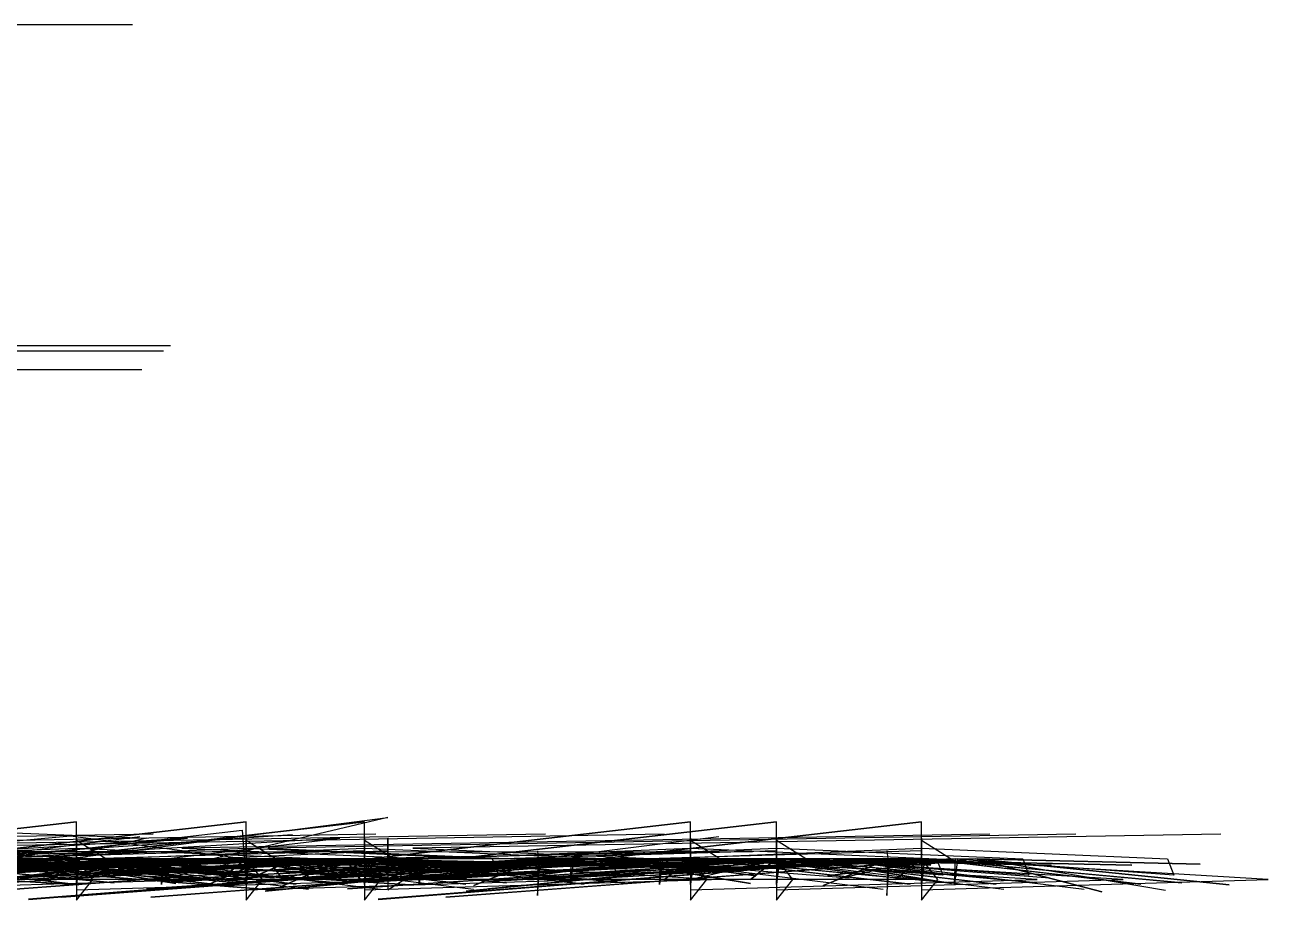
# Model space of a CAD drawing. Header units: metres. Extents: x -147 to 14, y 0 to 52.
# Drawn here: x -56.06 to -35.17, y 0.76 to 15.47 of the extents above; entities that cross this region are included whole.
import ezdxf

# ---------------------------------------------------------------- set-up
doc = ezdxf.new("R2010")
doc.units = ezdxf.units.M

msp = doc.modelspace()

# ---------------------------------------------------------------- linework, layer by layer
at = {"layer": 'MCD_Layer_0'}
for p, q in [((-55.301802, 1.461392), (-49.959469, 2.150811)), ((-49.959469, 2.150811), (-52.870101, 1.464111)), ((-61.072134, 0.929832), (-52.408581, 1.941259)), ((-55.188095, 2.080104), (-60.532254, 1.464111)), ((-60.530428, 1.461392), (-55.188095, 2.080104)), ((-58.551094, 1.982201), (-54.010633, 1.806834)), ((-52.340157, 2.080104), (-57.684316, 1.464111)), ((-57.68249, 1.461392), (-52.340157, 2.080104)), ((-50.348625, 2.080104), (-55.692784, 1.464111)), ((-55.690958, 1.461392), (-50.348625, 2.080104)), ((-55.188095, 1.460053), (-55.188095, 2.080104)), ((-52.408581, 1.941259), (-52.349367, 1.183109)), ((-52.340157, 1.460053), (-52.340157, 2.080104)), ((-50.348625, 1.460053), (-50.348625, 2.080104)), ((-44.87381, 2.080104), (-50.217969, 1.464111)), ((-50.216143, 1.461392), (-44.87381, 2.080104)), ((-43.427246, 2.080104), (-48.771405, 1.464111)), ((-48.769579, 1.461392), (-43.427246, 2.080104)), ((-40.993309, 2.080104), (-46.337468, 1.464111)), ((-46.335642, 1.461392), (-40.993309, 2.080104)), ((-44.87381, 1.460053), (-44.87381, 2.080104)), ((-43.427246, 1.460053), (-43.427246, 2.080104)), ((-40.993309, 1.460053), (-40.993309, 2.080104)), ((-53.901724, 1.869405), (-67.479284, 1.638267)), ((-51.559756, 1.858527), (-65.137316, 0.929832)), ((-50.158007, 1.869405), (-63.735567, 1.638267)), ((-47.310068, 1.869405), (-60.887629, 1.638267)), ((-54.129133, 1.826062), (-59.601894, 1.14187)), ((-45.318537, 1.869405), (-58.896097, 1.638267)), ((-58.551094, 1.286004), (-53.326929, 1.807748)), ((-53.326929, 1.807748), (-58.551094, 1.460053)), ((-54.010633, 1.806834), (-58.551094, 0.763857)), ((-55.293454, 1.836664), (-58.259388, 1.575612)), ((-56.589844, 1.111955), (-50.763884, 1.806516)), ((-50.763884, 1.806516), (-56.589844, 1.460053)), ((-49.959469, 1.13915), (-55.293454, 1.836664)), ((-55.188095, 1.460053), (-55.188095, 1.806452)), ((-55.188095, 1.806452), (-55.188095, 1.460053)), ((-55.188095, 1.806452), (-55.188095, 0.937906)), ((-54.696903, 1.460393), (-55.188095, 1.764682)), ((-55.188095, 1.764682), (-55.188095, 1.460053)), ((-39.843722, 1.869405), (-53.421282, 1.638267)), ((-52.340157, 1.460053), (-52.340157, 1.806452)), ((-52.340157, 1.806452), (-52.340157, 1.460053)), ((-52.340157, 1.806452), (-52.340157, 0.937906)), ((-51.848965, 1.460393), (-52.340157, 1.764682)), ((-52.340157, 1.764682), (-52.340157, 1.460053)), ((-38.397158, 1.869405), (-51.974718, 1.638267)), ((-50.348625, 1.460053), (-50.348625, 1.806452)), ((-50.348625, 1.806452), (-50.348625, 1.460053)), ((-50.348625, 1.806452), (-50.348625, 0.937906)), ((-49.857433, 1.460393), (-50.348625, 1.764682)), ((-50.348625, 1.764682), (-50.348625, 1.460053)), ((-49.959469, 1.460053), (-49.959469, 1.806452)), ((-49.959469, 1.806452), (-49.959469, 1.460053)), ((-44.398538, 1.826062), (-49.871299, 1.14187)), ((-35.963221, 1.869405), (-49.540781, 1.638267)), ((-44.87381, 1.460053), (-44.87381, 1.806452)), ((-44.87381, 1.806452), (-44.87381, 1.460053)), ((-44.87381, 1.806452), (-44.87381, 0.937906)), ((-44.382618, 1.460393), (-44.87381, 1.764682)), ((-44.87381, 1.764682), (-44.87381, 1.460053)), ((-43.427246, 1.460053), (-43.427246, 1.806452)), ((-43.427246, 1.806452), (-43.427246, 1.460053)), ((-43.427246, 1.806452), (-43.427246, 0.937906)), ((-42.936054, 1.460393), (-43.427246, 1.764682)), ((-43.427246, 1.764682), (-43.427246, 1.460053)), ((-40.993309, 1.460053), (-40.993309, 1.806452)), ((-40.993309, 1.806452), (-40.993309, 1.460053)), ((-40.993309, 1.806452), (-40.993309, 0.937906)), ((-40.502117, 1.460393), (-40.993309, 1.764682)), ((-40.993309, 1.764682), (-40.993309, 1.460053)), ((-67.989983, 1.575612), (-53.559684, 1.579861)), ((-60.532254, 1.464111), (-55.188095, 1.460053)), ((-60.530428, 1.461392), (-55.188095, 1.465492)), ((-53.559684, 1.579861), (-59.690063, 1.470931)), ((-59.599694, 1.460053), (-55.188095, 1.638267)), ((-55.188095, 1.59331), (-59.594476, 1.464111)), ((-59.594476, 1.464111), (-55.188095, 1.460053)), ((-58.931812, 1.638267), (-54.795678, 1.460053)), ((-58.896097, 1.638267), (-54.760224, 1.460053)), ((-58.259388, 1.575612), (-43.82909, 1.579861)), ((-57.684316, 1.464111), (-52.340157, 1.460053)), ((-57.68249, 1.461392), (-52.340157, 1.465492)), ((-56.751755, 1.460053), (-52.340157, 1.638267)), ((-52.340157, 1.59331), (-56.746538, 1.464111)), ((-56.746538, 1.464111), (-52.340157, 1.460053)), ((-55.692784, 1.464111), (-50.348625, 1.460053)), ((-55.690958, 1.461392), (-50.348625, 1.465492)), ((-55.301802, 1.461392), (-49.959469, 1.465492)), ((-49.871299, 1.14187), (-55.293454, 1.46409)), ((-55.293454, 1.46409), (-49.959469, 1.13915)), ((-55.188095, 1.638267), (-51.051961, 1.460053)), ((-55.188095, 1.460053), (-55.188095, 1.59331)), ((-55.188095, 1.460053), (-55.188095, 1.470931)), ((-55.188095, 1.470931), (-55.188095, 1.460053)), ((-54.760224, 1.460053), (-50.348625, 1.638267)), ((-50.348625, 1.59331), (-54.755006, 1.464111)), ((-54.755006, 1.464111), (-50.348625, 1.460053)), ((-53.421282, 1.638267), (-49.285408, 1.460053)), ((-52.870101, 1.464111), (-49.959469, 1.460053)), ((-49.959469, 1.59399), (-52.76315, 1.464111)), ((-52.76315, 1.464111), (-49.959469, 1.460053)), ((-52.340157, 1.638267), (-48.204022, 1.460053)), ((-52.340157, 1.460053), (-52.340157, 1.59331)), ((-52.340157, 1.460053), (-52.340157, 1.470931)), ((-52.340157, 1.470931), (-52.340157, 1.460053)), ((-51.974718, 1.638267), (-47.838845, 1.460053)), ((-50.348625, 1.638267), (-46.212491, 1.460053)), ((-50.348625, 1.460053), (-50.348625, 1.59331)), ((-50.348625, 1.460053), (-50.348625, 1.470931)), ((-50.348625, 1.470931), (-50.348625, 1.460053)), ((-50.217969, 1.464111), (-44.87381, 1.460053)), ((-50.216143, 1.461392), (-44.87381, 1.465492)), ((-49.959469, 1.460053), (-49.959469, 1.59399)), ((-43.82909, 1.579861), (-49.959469, 1.470931)), ((-49.959469, 1.470931), (-49.944861, 1.460053)), ((-49.959469, 1.460053), (-49.959469, 1.470931)), ((-49.959469, 1.470931), (-49.959469, 1.460053)), ((-49.540781, 1.638267), (-45.404907, 1.460053)), ((-49.285408, 1.460053), (-44.87381, 1.638267)), ((-44.87381, 1.59331), (-49.280191, 1.464111)), ((-49.280191, 1.464111), (-44.87381, 1.460053)), ((-48.771405, 1.464111), (-43.427246, 1.460053)), ((-48.769579, 1.461392), (-43.427246, 1.465492)), ((-47.838845, 1.460053), (-43.427246, 1.638267)), ((-43.427246, 1.59331), (-47.833627, 1.464111)), ((-47.833627, 1.464111), (-43.427246, 1.460053)), ((-47.44706, 1.59263), (-47.430626, 1.460053)), ((-46.337468, 1.464111), (-40.993309, 1.460053)), ((-46.335642, 1.461392), (-40.993309, 1.465492)), ((-45.404907, 1.460053), (-40.993309, 1.638267)), ((-40.993309, 1.59331), (-45.39969, 1.464111)), ((-45.39969, 1.464111), (-40.993309, 1.460053)), ((-44.87381, 1.638267), (-40.737675, 1.460053)), ((-44.87381, 1.460053), (-44.87381, 1.59331)), ((-44.87381, 1.460053), (-44.87381, 1.470931)), ((-44.87381, 1.470931), (-44.87381, 1.460053)), ((-43.427246, 1.638267), (-39.291112, 1.460053)), ((-43.427246, 1.460053), (-43.427246, 1.59331)), ((-43.427246, 1.460053), (-43.427246, 1.470931)), ((-43.427246, 1.470931), (-43.427246, 1.460053)), ((-41.575123, 1.59263), (-41.558689, 1.460053)), ((-40.993309, 1.638267), (-36.857175, 1.460053)), ((-40.993309, 1.460053), (-40.993309, 1.59331)), ((-40.993309, 1.460053), (-40.993309, 1.470931)), ((-40.993309, 1.470931), (-40.993309, 1.460053)), ((-56.041458, 1.460053), (-63.670717, 0.953628)), ((-55.171661, 1.460053), (-62.483719, 1.082911)), ((-62.483719, 1.082911), (-55.138272, 1.460053)), ((-53.714863, 1.460053), (-62.312419, 0.813934)), ((-62.312419, 0.813934), (-53.748253, 1.460053)), ((-62.147129, 1.460053), (-55.151751, 1.019491)), ((-55.151751, 1.019491), (-62.147129, 1.460053)), ((-55.171661, 1.460053), (-61.799232, 1.103796)), ((-61.799232, 1.103796), (-55.138272, 1.460053)), ((-56.041458, 1.460053), (-61.675689, 0.913664)), ((-61.163879, 1.460053), (-53.600878, 1.302895)), ((-53.600878, 1.302895), (-61.163879, 1.460053)), ((-60.959797, 1.110468), (-55.188095, 1.460053)), ((-55.551346, 1.460053), (-60.910113, 1.111636)), ((-60.910113, 1.111636), (-55.551346, 1.460053)), ((-55.188095, 1.460053), (-60.530428, 1.461392)), ((-60.009498, 1.160779), (-51.979564, 1.460053)), ((-55.551346, 1.460053), (-59.975204, 1.366145)), ((-59.975204, 1.366145), (-55.551346, 1.460053)), ((-53.748253, 1.460053), (-59.84159, 1.226005)), ((-59.84159, 1.226005), (-53.714863, 1.460053)), ((-54.337753, 1.460053), (-59.69652, 1.111636)), ((-59.69652, 1.111636), (-54.337753, 1.460053)), ((-55.666619, 1.29002), (-59.67363, 1.460053)), ((-59.64024, 1.460053), (-55.666619, 1.29002)), ((-52.323723, 1.460053), (-59.63578, 1.082911)), ((-59.63578, 1.082911), (-52.290333, 1.460053)), ((-59.548248, 1.160779), (-51.518314, 1.460053)), ((-52.323723, 1.460053), (-58.951294, 1.103796)), ((-58.951294, 1.103796), (-52.290333, 1.460053)), ((-53.105852, 1.110319), (-58.931812, 1.460053)), ((-54.557777, 1.054165), (-58.915378, 1.460053)), ((-55.242264, 1.03328), (-58.915378, 1.460053)), ((-58.881989, 1.460053), (-54.557777, 1.054165)), ((-58.881989, 1.460053), (-55.242264, 1.03328)), ((-54.337753, 1.460053), (-58.761612, 1.366145)), ((-58.761612, 1.366145), (-54.337753, 1.460053)), ((-58.706374, 1.160779), (-50.676441, 1.460053)), ((-53.748253, 1.460053), (-58.706345, 1.20376)), ((-58.706345, 1.20376), (-53.714863, 1.460053)), ((-58.572786, 1.244383), (-53.714863, 1.460053)), ((-51.856483, 0.93372), (-58.53466, 1.460053)), ((-58.53466, 1.460053), (-51.030091, 1.124129)), ((-51.030091, 1.124129), (-58.53466, 1.460053)), ((-58.501271, 1.460053), (-51.856483, 0.93372)), ((-54.691335, 1.183109), (-58.44062, 1.460393)), ((-52.777939, 1.460053), (-58.136706, 1.111636)), ((-58.136706, 1.111636), (-52.777939, 1.460053)), ((-58.111859, 1.110468), (-52.340157, 1.460053)), ((-51.979564, 1.460053), (-58.006123, 1.300175)), ((-58.006123, 1.300175), (-51.979564, 1.460053)), ((-49.385113, 1.460053), (-57.982669, 0.813934)), ((-57.982669, 0.813934), (-49.418503, 1.460053)), ((-52.340157, 1.460053), (-57.68249, 1.461392)), ((-50.332191, 1.460053), (-57.644249, 1.082911)), ((-57.644249, 1.082911), (-50.298802, 1.460053)), ((-51.518314, 1.460053), (-57.544873, 1.300175)), ((-57.544873, 1.300175), (-51.518314, 1.460053)), ((-49.909645, 1.460053), (-57.238398, 1.289595)), ((-57.238398, 1.289595), (-49.943035, 1.460053)), ((-52.777939, 1.460053), (-57.201797, 1.366145)), ((-57.201797, 1.366145), (-52.777939, 1.460053)), ((-50.332191, 1.460053), (-56.959762, 1.103796)), ((-56.959762, 1.103796), (-50.298802, 1.460053)), ((-50.676441, 1.460053), (-56.703, 1.300175)), ((-56.703, 1.300175), (-50.676441, 1.460053)), ((-56.648889, 1.11204), (-55.138272, 1.460053)), ((-56.603996, 1.044689), (-49.943035, 1.460053)), ((-56.57341, 1.460053), (-52.215809, 1.054165)), ((-52.215809, 1.054165), (-56.57341, 1.460053)), ((-56.57341, 1.460053), (-49.578032, 1.019491)), ((-49.578032, 1.019491), (-56.57341, 1.460053)), ((-56.57341, 1.460053), (-52.900295, 1.03328)), ((-52.900295, 1.03328), (-56.57341, 1.460053)), ((-56.57341, 1.460053), (-52.399451, 1.043096)), ((-52.399451, 1.043096), (-56.57341, 1.460053)), ((-49.943035, 1.460053), (-56.495479, 1.119391)), ((-56.495479, 1.119391), (-49.909645, 1.460053)), ((-56.120327, 1.110468), (-50.348625, 1.460053)), ((-52.349367, 1.183109), (-56.098652, 1.4605)), ((-56.074848, 1.460053), (-53.520284, 1.040716)), ((-51.8675, 1.131332), (-56.041458, 1.460053)), ((-53.520284, 1.040716), (-56.041458, 1.460053)), ((-47.397236, 1.460053), (-55.994792, 0.775521)), ((-55.994792, 0.775521), (-47.397236, 1.460053)), ((-47.397236, 1.460053), (-55.994792, 0.779749)), ((-55.994792, 0.779749), (-47.430626, 1.460053)), ((-53.714863, 1.460053), (-55.90162, 1.173208)), ((-55.90162, 1.173208), (-53.748253, 1.460053)), ((-50.348625, 1.460053), (-55.690958, 1.461392)), ((-55.188095, 1.460053), (-55.625812, 1.110234)), ((-55.625812, 1.110234), (-55.188095, 1.460053)), ((-49.943035, 1.460053), (-55.593961, 1.115631)), ((-55.593961, 1.115631), (-49.909645, 1.460053)), ((-52.763055, 1.373029), (-55.551346, 1.460053)), ((-55.551346, 1.460053), (-53.430846, 1.171742)), ((-53.430846, 1.171742), (-55.551346, 1.460053)), ((-55.551346, 1.460053), (-50.492563, 1.35378)), ((-50.492563, 1.35378), (-55.551346, 1.460053)), ((-51.293913, 0.943663), (-55.517956, 1.460053)), ((-55.517956, 1.460053), (-52.763055, 1.373029)), ((-49.418503, 1.460053), (-55.51184, 1.226005)), ((-55.51184, 1.226005), (-49.385113, 1.460053)), ((-46.837551, 1.460053), (-55.435108, 0.813934)), ((-55.435108, 0.813934), (-46.870941, 1.460053)), ((-49.959469, 1.460053), (-55.301802, 1.461392)), ((-55.138272, 1.460053), (-55.188095, 1.02493)), ((-55.188095, 1.02493), (-55.171661, 1.460053)), ((-55.173487, 1.460053), (-55.188095, 1.460053)), ((-55.188095, 1.460053), (-55.187573, 1.460053)), ((-55.187573, 1.460053), (-55.188095, 1.111955)), ((-55.187573, 1.460053), (-55.188095, 1.460053)), ((-55.187573, 1.460053), (-55.188095, 0.763857)), ((-54.914718, 1.110553), (-55.188095, 1.460053)), ((-49.362135, 1.110319), (-55.188095, 1.460053)), ((-50.81406, 1.054165), (-55.171661, 1.460053)), ((-51.498546, 1.03328), (-55.171661, 1.460053)), ((-55.138272, 1.460053), (-50.81406, 1.054165)), ((-55.138272, 1.460053), (-51.498546, 1.03328)), ((-51.979564, 1.460053), (-54.950976, 1.292357)), ((-54.950976, 1.292357), (-51.979564, 1.460053)), ((-54.795678, 1.460053), (-54.691335, 1.183109)), ((-50.947618, 1.183109), (-54.696903, 1.460393)), ((-51.518314, 1.460053), (-54.489726, 1.292357)), ((-54.489726, 1.292357), (-51.518314, 1.460053)), ((-49.418503, 1.460053), (-54.376595, 1.20376)), ((-54.376595, 1.20376), (-49.385113, 1.460053)), ((-51.549462, 1.373029), (-54.337753, 1.460053)), ((-54.337753, 1.460053), (-52.217254, 1.171742)), ((-52.217254, 1.171742), (-54.337753, 1.460053)), ((-54.337753, 1.460053), (-49.278971, 1.35378)), ((-49.278971, 1.35378), (-54.337753, 1.460053)), ((-50.080321, 0.943663), (-54.304363, 1.460053)), ((-54.304363, 1.460053), (-51.549462, 1.373029)), ((-54.243036, 1.244383), (-49.385113, 1.460053)), ((-46.383614, 1.460053), (-54.012872, 0.953628)), ((-54.012872, 0.953628), (-46.417003, 1.460053)), ((-45.343926, 1.460053), (-53.941482, 0.813934)), ((-53.941482, 0.813934), (-45.377315, 1.460053)), ((-47.397236, 1.460053), (-53.857859, 1.092876)), ((-53.857859, 1.092876), (-47.397236, 1.460053)), ((-53.800951, 1.11204), (-52.290333, 1.460053)), ((-53.714863, 1.460053), (-53.764687, 1.02731)), ((-53.764687, 1.02731), (-53.748253, 1.460053)), ((-50.676441, 1.460053), (-53.647853, 1.292357)), ((-53.647853, 1.292357), (-50.676441, 1.460053)), ((-46.417003, 1.460053), (-53.60385, 1.070589)), ((-53.60385, 1.070589), (-46.417003, 1.460053)), ((-51.979564, 1.460053), (-53.064465, 0.98605)), ((-53.064465, 0.98605), (-51.979564, 1.460053)), ((-46.870941, 1.460053), (-52.964279, 1.226005)), ((-52.964279, 1.226005), (-46.837551, 1.460053)), ((-49.943035, 1.460053), (-52.822625, 1.304871)), ((-52.822625, 1.304871), (-49.943035, 1.460053)), ((-49.989648, 1.373029), (-52.777939, 1.460053)), ((-52.777939, 1.460053), (-50.657439, 1.171742)), ((-50.657439, 1.171742), (-52.777939, 1.460053)), ((-52.777939, 1.460053), (-47.719156, 1.35378)), ((-47.719156, 1.35378), (-52.777939, 1.460053)), ((-52.340157, 1.460053), (-52.777873, 1.110234)), ((-52.777873, 1.110234), (-52.340157, 1.460053)), ((-48.520506, 0.943663), (-52.744549, 1.460053)), ((-52.744549, 1.460053), (-49.989648, 1.373029)), ((-51.518314, 1.460053), (-52.603215, 0.98605)), ((-52.603215, 0.98605), (-51.518314, 1.460053)), ((-52.290333, 1.460053), (-52.340157, 1.02493)), ((-52.340157, 1.02493), (-52.323723, 1.460053)), ((-52.325549, 1.460053), (-52.340157, 1.460053)), ((-52.340157, 1.460053), (-52.339635, 1.460053)), ((-52.339635, 1.460053), (-52.340157, 1.111955)), ((-52.339635, 1.460053), (-52.340157, 1.460053)), ((-52.339635, 1.460053), (-52.340157, 0.763857)), ((-52.066779, 1.110553), (-52.340157, 1.460053)), ((-46.514196, 1.110319), (-52.340157, 1.460053)), ((-47.966121, 1.054165), (-52.323723, 1.460053)), ((-48.650608, 1.03328), (-52.323723, 1.460053)), ((-52.290333, 1.460053), (-47.966121, 1.054165)), ((-52.290333, 1.460053), (-48.650608, 1.03328)), ((-44.857376, 1.460053), (-52.169433, 1.082911)), ((-52.169433, 1.082911), (-44.823986, 1.460053)), ((-46.383614, 1.460053), (-52.017845, 0.913664)), ((-52.017845, 0.913664), (-46.417003, 1.460053)), ((-51.979564, 1.460053), (-51.728882, 1.117904)), ((-51.728882, 1.117904), (-51.979564, 1.460053)), ((-51.979564, 1.460053), (-44.416563, 1.302895)), ((-44.416563, 1.302895), (-51.979564, 1.460053)), ((-48.09968, 1.183109), (-51.848965, 1.460393)), ((-46.870941, 1.460053), (-51.829033, 1.20376)), ((-51.829033, 1.20376), (-46.837551, 1.460053)), ((-51.809419, 1.11204), (-50.298802, 1.460053)), ((-50.676441, 1.460053), (-51.761342, 0.98605)), ((-51.761342, 0.98605), (-50.676441, 1.460053)), ((-51.695475, 1.244383), (-46.837551, 1.460053)), ((-46.417003, 1.460053), (-51.642212, 0.95435)), ((-51.642212, 0.95435), (-46.417003, 1.460053)), ((-49.385113, 1.460053), (-51.57187, 1.173208)), ((-51.57187, 1.173208), (-49.418503, 1.460053)), ((-51.518314, 1.460053), (-51.267631, 1.117904)), ((-51.267631, 1.117904), (-51.518314, 1.460053)), ((-51.518314, 1.460053), (-43.955313, 1.302895)), ((-43.955313, 1.302895), (-51.518314, 1.460053)), ((-44.857376, 1.460053), (-51.484947, 1.103796)), ((-51.484947, 1.103796), (-44.823986, 1.460053)), ((-45.377315, 1.460053), (-51.470653, 1.226005)), ((-51.470653, 1.226005), (-45.343926, 1.460053)), ((-45.89341, 1.460053), (-51.252176, 1.111636)), ((-51.252176, 1.111636), (-45.89341, 1.460053)), ((-51.051961, 1.460053), (-50.947618, 1.183109)), ((-50.348625, 1.460053), (-50.786342, 1.110234)), ((-50.786342, 1.110234), (-50.348625, 1.460053)), ((-43.410812, 1.460053), (-50.72287, 1.082911)), ((-50.72287, 1.082911), (-43.377423, 1.460053)), ((-50.676441, 1.460053), (-50.425758, 1.117904)), ((-50.425758, 1.117904), (-50.676441, 1.460053)), ((-50.676441, 1.460053), (-43.11344, 1.302895)), ((-43.11344, 1.302895), (-50.676441, 1.460053)), ((-50.645512, 1.110468), (-44.87381, 1.460053)), ((-43.007488, 1.460053), (-50.636747, 0.953628)), ((-50.636747, 0.953628), (-43.040878, 1.460053)), ((-50.298802, 1.460053), (-50.348625, 1.02493)), ((-50.348625, 1.02493), (-50.332191, 1.460053)), ((-50.334017, 1.460053), (-50.348625, 1.460053)), ((-50.348625, 1.460053), (-50.348103, 1.460053)), ((-50.348103, 1.460053), (-50.348625, 1.111955)), ((-50.348103, 1.460053), (-50.348625, 1.460053)), ((-50.348103, 1.460053), (-50.348625, 0.763857)), ((-50.075248, 1.110553), (-50.348625, 1.460053)), ((-44.522665, 1.110319), (-50.348625, 1.460053)), ((-45.377315, 1.460053), (-50.335407, 1.20376)), ((-50.335407, 1.20376), (-45.343926, 1.460053)), ((-45.97459, 1.054165), (-50.332191, 1.460053)), ((-46.659076, 1.03328), (-50.332191, 1.460053)), ((-45.89341, 1.460053), (-50.317268, 1.366145)), ((-50.317268, 1.366145), (-45.89341, 1.460053)), ((-50.298802, 1.460053), (-45.97459, 1.054165)), ((-50.298802, 1.460053), (-46.659076, 1.03328)), ((-43.040878, 1.460053), (-50.227725, 1.070589)), ((-50.227725, 1.070589), (-43.040878, 1.460053)), ((-44.87381, 1.460053), (-50.216143, 1.461392)), ((-50.201849, 1.244383), (-45.343926, 1.460053)), ((-41.525299, 1.460053), (-50.122856, 0.775521)), ((-50.122856, 0.775521), (-41.525299, 1.460053)), ((-41.525299, 1.460053), (-50.122856, 0.779749)), ((-50.122856, 0.779749), (-41.558689, 1.460053)), ((-43.410812, 1.460053), (-50.038383, 1.103796)), ((-50.038383, 1.103796), (-43.377423, 1.460053)), ((-49.944861, 1.460053), (-49.959469, 1.460053)), ((-49.959469, 1.460053), (-49.958947, 1.460053)), ((-49.958947, 1.460053), (-49.959469, 0.937906)), ((-49.686092, 1.111063), (-49.959469, 1.460053)), ((-45.936024, 1.29002), (-49.943035, 1.460053)), ((-49.909645, 1.460053), (-45.936024, 1.29002)), ((-46.108148, 1.183109), (-49.857433, 1.460393)), ((-49.385113, 1.460053), (-49.434937, 1.02731)), ((-49.434937, 1.02731), (-49.418503, 1.460053)), ((-43.865036, 1.460053), (-49.223803, 1.111636)), ((-49.223803, 1.111636), (-43.865036, 1.460053)), ((-49.198948, 1.110468), (-43.427246, 1.460053)), ((-46.837551, 1.460053), (-49.024308, 1.173208)), ((-49.024308, 1.173208), (-46.870941, 1.460053)), ((-40.387272, 1.460053), (-48.984828, 0.813934)), ((-48.984828, 0.813934), (-40.420662, 1.460053)), ((-43.427246, 1.460053), (-48.769579, 1.461392)), ((-43.007488, 1.460053), (-48.641719, 0.913664)), ((-48.641719, 0.913664), (-43.040878, 1.460053)), ((-47.397236, 1.460053), (-48.515526, 1.009336)), ((-48.515526, 1.009336), (-47.397236, 1.460053)), ((-40.976875, 1.460053), (-48.288933, 1.082911)), ((-48.288933, 1.082911), (-40.943486, 1.460053)), ((-43.865036, 1.460053), (-48.288894, 1.366145)), ((-48.288894, 1.366145), (-43.865036, 1.460053)), ((-43.040878, 1.460053), (-48.266087, 0.95435)), ((-48.266087, 0.95435), (-43.040878, 1.460053)), ((-48.204022, 1.460053), (-48.09968, 1.183109)), ((-41.525299, 1.460053), (-47.985922, 1.092876)), ((-47.985922, 1.092876), (-41.525299, 1.460053)), ((-42.517376, 1.460053), (-47.876143, 1.111636)), ((-47.876143, 1.111636), (-42.517376, 1.460053)), ((-40.976875, 1.460053), (-47.604446, 1.103796)), ((-47.604446, 1.103796), (-40.943486, 1.460053)), ((-45.343926, 1.460053), (-47.530682, 1.173208)), ((-47.530682, 1.173208), (-45.377315, 1.460053)), ((-47.430626, 1.460053), (-47.44706, 0.843487)), ((-47.44706, 0.843487), (-47.397236, 1.460053)), ((-42.517376, 1.460053), (-46.941234, 1.366145)), ((-46.941234, 1.366145), (-42.517376, 1.460053)), ((-46.837551, 1.460053), (-46.887375, 1.02731)), ((-46.887375, 1.02731), (-46.870941, 1.460053)), ((-46.765011, 1.110468), (-40.993309, 1.460053)), ((-40.420662, 1.460053), (-46.513999, 1.226005)), ((-46.513999, 1.226005), (-40.387272, 1.460053)), ((-40.081283, 1.460053), (-46.500169, 1.365061)), ((-46.500169, 1.365061), (-40.081283, 1.460053)), ((-46.417003, 1.460053), (-43.86244, 1.040716)), ((-42.209655, 1.131332), (-46.383614, 1.460053)), ((-43.86244, 1.040716), (-46.383614, 1.460053)), ((-40.993309, 1.460053), (-46.335642, 1.461392)), ((-46.334604, 1.11204), (-44.823986, 1.460053)), ((-46.212491, 1.460053), (-46.108148, 1.183109)), ((-43.105119, 1.373029), (-45.89341, 1.460053)), ((-45.89341, 1.460053), (-43.77291, 1.171742)), ((-43.77291, 1.171742), (-45.89341, 1.460053)), ((-45.89341, 1.460053), (-40.834627, 1.35378)), ((-40.834627, 1.35378), (-45.89341, 1.460053)), ((-41.635977, 0.943663), (-45.86002, 1.460053)), ((-45.86002, 1.460053), (-43.105119, 1.373029)), ((-45.343926, 1.460053), (-45.393749, 1.02731)), ((-45.393749, 1.02731), (-45.377315, 1.460053)), ((-40.420662, 1.460053), (-45.378754, 1.20376)), ((-45.378754, 1.20376), (-40.387272, 1.460053)), ((-44.87381, 1.460053), (-45.311526, 1.110234)), ((-45.311526, 1.110234), (-44.87381, 1.460053)), ((-45.245195, 1.244383), (-40.387272, 1.460053)), ((-44.88804, 1.11204), (-43.377423, 1.460053)), ((-44.823986, 1.460053), (-44.87381, 1.02493)), ((-44.87381, 1.02493), (-44.857376, 1.460053)), ((-44.859202, 1.460053), (-44.87381, 1.460053)), ((-44.87381, 1.460053), (-44.873288, 1.460053)), ((-44.873288, 1.460053), (-44.87381, 1.111955)), ((-44.873288, 1.460053), (-44.87381, 1.460053)), ((-44.873288, 1.460053), (-44.87381, 0.763857)), ((-44.600433, 1.110553), (-44.87381, 1.460053)), ((-39.04785, 1.110319), (-44.87381, 1.460053)), ((-40.499775, 1.054165), (-44.857376, 1.460053)), ((-41.184261, 1.03328), (-44.857376, 1.460053)), ((-44.823986, 1.460053), (-40.499775, 1.054165)), ((-44.823986, 1.460053), (-41.184261, 1.03328)), ((-40.633333, 1.183109), (-44.382618, 1.460393)), ((-41.076745, 1.373029), (-43.865036, 1.460053)), ((-43.865036, 1.460053), (-41.744537, 1.171742)), ((-41.744537, 1.171742), (-43.865036, 1.460053)), ((-43.865036, 1.460053), (-38.806253, 1.35378)), ((-38.806253, 1.35378), (-43.865036, 1.460053)), ((-43.427246, 1.460053), (-43.864963, 1.110234)), ((-43.864963, 1.110234), (-43.427246, 1.460053)), ((-39.607603, 0.943663), (-43.831646, 1.460053)), ((-43.831646, 1.460053), (-41.076745, 1.373029)), ((-43.377423, 1.460053), (-43.427246, 1.02493)), ((-43.427246, 1.02493), (-43.410812, 1.460053)), ((-43.412638, 1.460053), (-43.427246, 1.460053)), ((-43.427246, 1.460053), (-43.426724, 1.460053)), ((-43.426724, 1.460053), (-43.427246, 1.111955)), ((-43.426724, 1.460053), (-43.427246, 1.460053)), ((-43.426724, 1.460053), (-43.427246, 0.763857)), ((-43.153869, 1.110553), (-43.427246, 1.460053)), ((-37.601286, 1.110319), (-43.427246, 1.460053)), ((-39.053211, 1.054165), (-43.410812, 1.460053)), ((-39.737697, 1.03328), (-43.410812, 1.460053)), ((-43.377423, 1.460053), (-39.053211, 1.054165)), ((-43.377423, 1.460053), (-39.737697, 1.03328)), ((-43.040878, 1.460053), (-40.486314, 1.040716)), ((-38.83353, 1.131332), (-43.007488, 1.460053)), ((-40.486314, 1.040716), (-43.007488, 1.460053)), ((-39.186769, 1.183109), (-42.936054, 1.460393)), ((-41.525299, 1.460053), (-42.643589, 1.009336)), ((-42.643589, 1.009336), (-41.525299, 1.460053)), ((-40.387272, 1.460053), (-42.574029, 1.173208)), ((-42.574029, 1.173208), (-40.420662, 1.460053)), ((-39.729085, 1.373029), (-42.517376, 1.460053)), ((-42.517376, 1.460053), (-40.396876, 1.171742)), ((-40.396876, 1.171742), (-42.517376, 1.460053)), ((-42.517376, 1.460053), (-37.458593, 1.35378)), ((-37.458593, 1.35378), (-42.517376, 1.460053)), ((-38.259943, 0.943663), (-42.483986, 1.460053)), ((-42.483986, 1.460053), (-39.729085, 1.373029)), ((-42.454103, 1.11204), (-40.943486, 1.460053)), ((-41.558689, 1.460053), (-41.575123, 0.843487)), ((-41.575123, 0.843487), (-41.525299, 1.460053)), ((-40.993309, 1.460053), (-41.431026, 1.110234)), ((-41.431026, 1.110234), (-40.993309, 1.460053)), ((-40.943486, 1.460053), (-40.993309, 1.02493)), ((-40.993309, 1.02493), (-40.976875, 1.460053)), ((-40.978701, 1.460053), (-40.993309, 1.460053)), ((-40.993309, 1.460053), (-40.992787, 1.460053)), ((-40.992787, 1.460053), (-40.993309, 1.111955)), ((-40.992787, 1.460053), (-40.993309, 1.460053)), ((-40.992787, 1.460053), (-40.993309, 0.763857)), ((-40.719932, 1.110553), (-40.993309, 1.460053)), ((-35.167349, 1.110319), (-40.993309, 1.460053)), ((-40.047894, 1.460053), (-40.982541, 1.362809)), ((-40.982541, 1.362809), (-40.081283, 1.460053)), ((-36.619274, 1.054165), (-40.976875, 1.460053)), ((-37.30376, 1.03328), (-40.976875, 1.460053)), ((-40.943486, 1.460053), (-36.619274, 1.054165)), ((-40.943486, 1.460053), (-37.30376, 1.03328)), ((-40.737675, 1.460053), (-40.633333, 1.183109)), ((-36.752832, 1.183109), (-40.502117, 1.460393)), ((-40.387272, 1.460053), (-40.437096, 1.02731)), ((-40.437096, 1.02731), (-40.420662, 1.460053)), ((-40.081283, 1.460053), (-37.960784, 0.90559)), ((-37.960784, 0.90559), (-40.081283, 1.460053)), ((-40.081283, 1.460053), (-35.823851, 1.022275)), ((-35.823851, 1.022275), (-40.081283, 1.460053)), ((-40.081283, 1.460053), (-36.308, 1.369056)), ((-36.308, 1.369056), (-40.081283, 1.460053)), ((-36.892317, 0.926773), (-40.047894, 1.460053)), ((-39.291112, 1.460053), (-39.186769, 1.183109)), ((-36.857175, 1.460053), (-36.752832, 1.183109)), ((-55.188095, 1.111955), (-60.959797, 1.110468)), ((-58.931812, 0.937906), (-53.105852, 1.110319)), ((-52.340157, 1.111955), (-58.111859, 1.110468)), ((-50.348625, 1.111955), (-56.120327, 1.110468)), ((-55.188095, 0.763857), (-54.914718, 1.110553)), ((-55.188095, 0.937906), (-49.362135, 1.110319)), ((-52.340157, 0.763857), (-52.066779, 1.110553)), ((-52.340157, 0.937906), (-46.514196, 1.110319)), ((-44.87381, 1.111955), (-50.645512, 1.110468)), ((-50.348625, 0.763857), (-50.075248, 1.110553)), ((-50.348625, 0.937906), (-44.522665, 1.110319)), ((-49.959469, 0.937906), (-49.686092, 1.111063)), ((-43.427246, 1.111955), (-49.198948, 1.110468)), ((-40.993309, 1.111955), (-46.765011, 1.110468)), ((-44.87381, 0.763857), (-44.600433, 1.110553)), ((-44.87381, 0.937906), (-39.04785, 1.110319)), ((-43.427246, 0.763857), (-43.153869, 1.110553)), ((-43.427246, 0.937906), (-37.601286, 1.110319)), ((-40.993309, 0.763857), (-40.719932, 1.110553)), ((-40.993309, 0.937906), (-35.167349, 1.110319))]:
    msp.add_line(p, q, dxfattribs=at)
at = {"layer": 'MCD_Layer_1'}
for p, q in [((-54.247849, 15.469414), (-65.752205, 15.469414)), ((-53.6133, 10.078331), (-66.386749, 10.078331)), ((-53.728203, 9.984581), (-66.271843, 9.984581)), ((-54.09523, 9.672081), (-65.904823, 9.672081))]:
    msp.add_line(p, q, dxfattribs=at)

doc.saveas('drawing.dxf')
